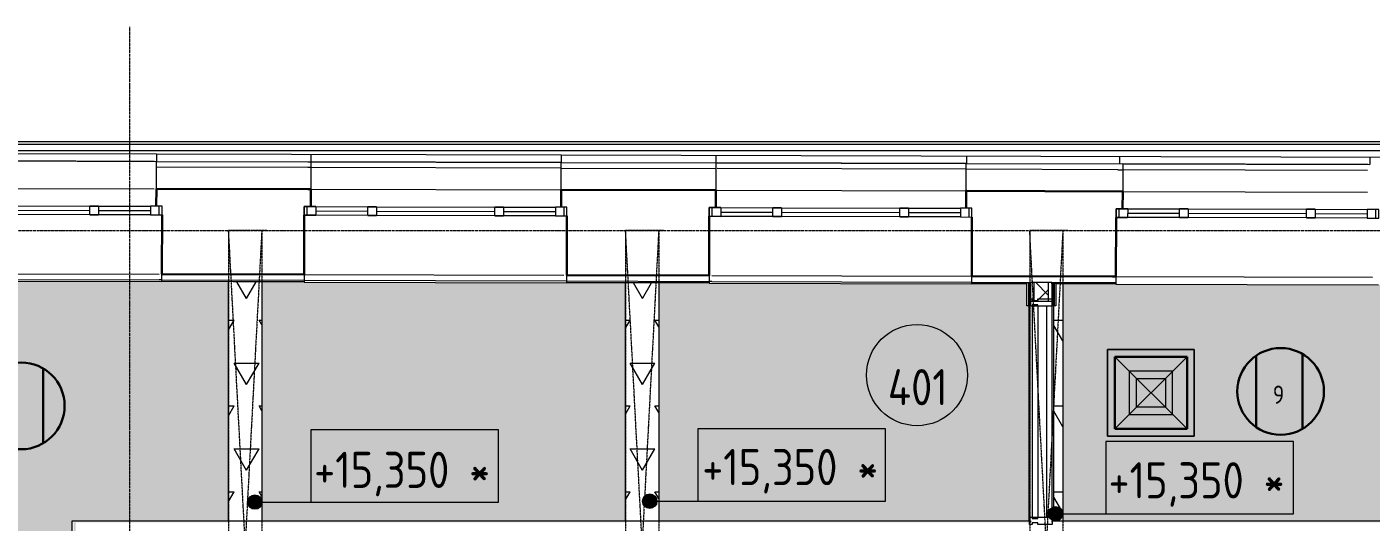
# Model space of a CAD drawing. Header units: millimetres. Extents: x -10051 to 73829, y -4843 to 44223.
# Drawn here: x 17337 to 26650, y 10927 to 14353 of the extents above; entities that cross this region are included whole.
import ezdxf

# ---------------------------------------------------------------- set-up
doc = ezdxf.new("R2010")
doc.units = ezdxf.units.MM
doc.linetypes.add('ADSK_Линия сетки', pattern=[25, 20, -2.5, 0, -2.5])
doc.linetypes.add('ADSK_Штрихпунктирная 2 точки_ш15 п1_5 п1_5 п1_5', pattern=[19.5, 15, -1.5, 0, -1.5, 0, -1.5])
for name, color, linetype, lineweight in [('_ Окна', 7, 'Continuous', 9), ('Аннотация', 7, 'Continuous', 20), ('Витраж', 7, 'Continuous', 9), ('Марки помещений', 7, 'Continuous', 20), ('Окна', 7, 'Continuous', 9), ('Оси', 7, 'Continuous', 9), ('Отметки', 7, 'Continuous', 9), ('Панели витража', 7, 'Continuous', 9), ('Потолки', 7, 'Continuous', 9), ('Потолки штриховка', 7, 'Continuous', 9), ('Стены внутренние', 7, 'Continuous', 18), ('Стены наружные', 7, 'Continuous', 18), ('Стены несущие', 7, 'Continuous', 30), ('Стены отделка', 7, 'Continuous', 30), ('Стены штриховка', 7, 'Continuous', 9), ('Узлы', 7, 'Continuous', 18)]:
    doc.layers.add(name, color=color, linetype=linetype, lineweight=lineweight)
doc.layers.add('Линии', color=7, linetype='Continuous', lineweight=9, true_color=0x00a600)
doc.styles.add('GOST Common_1', font='GOST_Common.ttf', dxfattribs={"width": 0.9, "height": 250})
doc.styles.add('GOST Common_2', font='GOST_Common.ttf', dxfattribs={"width": 0.9, "height": 250})
doc.styles.add('GOST Common_4', font='GOST_Common.ttf', dxfattribs={"width": 0.9, "height": 200})
pattern_1 = [(0, (0, 762), (762, 76.2), [7.62, -373.38, 7.62, -373.38]), (0, (76.2, 91.44), (762, 76.2), [7.62, -220.98, 7.62, -525.78]), (0, (152.4, 106.68), (762, 76.2), [7.62, -68.58, 7.62, -678.18]), (0, (457.2, 60.96), (762, 76.2), [7.62, -220.98, 7.62, -525.78]), (0, (533.4, 45.72), (762, 76.2), [7.62, -68.58, 7.62, -678.18])]
pattern_2 = [(60, (0, 0), (-171.45, 296.96), [171.45, -171.45]), (120, (0, 0), (-342.9, 6e-05), [171.45, -171.45]), (0, (-85.72, 148.48), (171.45, 296.96), [171.45, -171.45])]

# ---------------------------------------------------------------- blocks, each defined once
blk = doc.blocks.new('Прямоугольный импост - Импост структурный с накладкой - 160мм-6453924-План потолков 4-го этажа')
at = {"layer": 'Витраж', "lineweight": 18}
for p, q in [((25, 17), (-25, 17)), ((-25, 17), (-25, 0)), ((-25, 0), (-15, 0)), ((-15, 0), (-15, -40)), ((15, 0), (25, 0)), ((15, -40), (15, 0)), ((25, 0), (25, 17)), ((-15, -40), (-25, -40)), ((-25, -40), (-25, -140)), ((25, -40), (15, -40)), ((25, -140), (25, -40)), ((-25, -140), (25, -140))]:
    blk.add_line(p, q, dxfattribs=at)
blk = doc.blocks.new('окно трехпол с фрамугой - 1800 и 1820х2300_h___нов_ ок15-V11-План потолков 4-го этажа')
at = {"layer": '_ Окна', "lineweight": 18}
for p, q in [((-910, 115), (-910, 175)), ((-910, 175), (-830, 175)), ((-830, 115), (-910, 115)), ((-830, 175), (-830, 115)), ((-470, 115), (-470, 175)), ((-470, 175), (-410, 175)), ((-410, 115), (-470, 115)), ((-410, 175), (-410, 115)), ((410, 115), (410, 175)), ((410, 175), (470, 175)), ((470, 115), (410, 115)), ((470, 175), (470, 115)), ((830, 175), (830, 115)), ((910, 175), (830, 175)), ((830, 115), (910, 115)), ((910, 115), (910, 175))]:
    blk.add_line(p, q, dxfattribs=at)
at = {"layer": '_ Окна'}
for p, q in [((-890, 115), (-890, 175)), ((-830, 145), (-470, 145)), ((-410, 145), (410, 145)), ((470, 145), (830, 145)), ((890, 115), (890, 175))]:
    blk.add_line(p, q, dxfattribs=at)
at = {"layer": 'Окна'}
for p, q in [((-910, 175), (-910, 115)), ((-830, 175), (-910, 175)), ((-910, 115), (-830, 115)), ((-830, 175), (-470, 175)), ((-470, 115), (-830, 115)), ((-410, 175), (-470, 175)), ((-470, 115), (-410, 115)), ((-410, 175), (410, 175)), ((410, 115), (-410, 115)), ((470, 175), (410, 175)), ((410, 115), (470, 115)), ((470, 175), (830, 175)), ((830, 115), (470, 115)), ((910, 175), (830, 175)), ((830, 115), (910, 115)), ((910, 115), (910, 175))]:
    blk.add_line(p, q, dxfattribs=at)
blk = doc.blocks.new('окно трехпол с фрамугой - 1800 и 1820х2300_h___нов_ ок15-V12-План потолков 4-го этажа')
at = {"layer": '_ Окна', "lineweight": 18}
for p, q in [((-910, 115), (-910, 175)), ((-910, 175), (-830, 175)), ((-830, 115), (-910, 115)), ((-830, 175), (-830, 115)), ((-470, 115), (-470, 175)), ((-470, 175), (-410, 175)), ((-410, 115), (-470, 115)), ((-410, 175), (-410, 115)), ((410, 115), (410, 175)), ((410, 175), (470, 175)), ((470, 115), (410, 115)), ((470, 175), (470, 115)), ((830, 175), (830, 115)), ((910, 175), (830, 175)), ((830, 115), (910, 115)), ((910, 115), (910, 175))]:
    blk.add_line(p, q, dxfattribs=at)
at = {"layer": '_ Окна'}
for p, q in [((-890, 115), (-890, 175)), ((-830, 145), (-470, 145)), ((-410, 145), (410, 145)), ((470, 145), (830, 145)), ((890, 115), (890, 175))]:
    blk.add_line(p, q, dxfattribs=at)
at = {"layer": 'Окна'}
for p, q in [((-910, 175), (-910, 115)), ((-830, 175), (-910, 175)), ((-910, 115), (-830, 115)), ((-830, 175), (-470, 175)), ((-470, 115), (-830, 115)), ((-410, 175), (-470, 175)), ((-470, 115), (-410, 115)), ((-410, 175), (410, 175)), ((410, 115), (-410, 115)), ((470, 175), (410, 175)), ((410, 115), (470, 115)), ((470, 175), (830, 175)), ((830, 115), (470, 115)), ((910, 175), (830, 175)), ((830, 115), (910, 115)), ((910, 115), (910, 175))]:
    blk.add_line(p, q, dxfattribs=at)
blk = doc.blocks.new('окно трехпол с фрамугой - 1800 и 1820х2300_h___нов_ ок15-V13-План потолков 4-го этажа')
at = {"layer": '_ Окна', "lineweight": 18}
for p, q in [((-910, 115), (-910, 175)), ((-910, 175), (-830, 175)), ((-830, 115), (-910, 115)), ((-830, 175), (-830, 115)), ((-470, 115), (-470, 175)), ((-470, 175), (-410, 175)), ((-410, 115), (-470, 115)), ((-410, 175), (-410, 115)), ((410, 115), (410, 175)), ((410, 175), (470, 175)), ((470, 115), (410, 115)), ((470, 175), (470, 115)), ((830, 175), (830, 115)), ((910, 175), (830, 175)), ((830, 115), (910, 115)), ((910, 115), (910, 175))]:
    blk.add_line(p, q, dxfattribs=at)
at = {"layer": '_ Окна'}
for p, q in [((-890, 115), (-890, 175)), ((-830, 145), (-470, 145)), ((-410, 145), (410, 145)), ((470, 145), (830, 145)), ((890, 115), (890, 175))]:
    blk.add_line(p, q, dxfattribs=at)
at = {"layer": 'Окна'}
for p, q in [((-910, 175), (-910, 115)), ((-830, 175), (-910, 175)), ((-910, 115), (-830, 115)), ((-830, 175), (-470, 175)), ((-470, 115), (-830, 115)), ((-410, 175), (-470, 175)), ((-470, 115), (-410, 115)), ((-410, 175), (410, 175)), ((410, 115), (-410, 115)), ((470, 175), (410, 175)), ((410, 115), (470, 115)), ((470, 175), (830, 175)), ((830, 115), (470, 115)), ((910, 175), (830, 175)), ((830, 115), (910, 115)), ((910, 115), (910, 175))]:
    blk.add_line(p, q, dxfattribs=at)
blk = doc.blocks.new('окно трехпол с фрамугой - 1800 и 1820х2300_h___нов_ ок15-V14-План потолков 4-го этажа')
at = {"layer": '_ Окна', "lineweight": 18}
for p, q in [((-910, 115), (-910, 175)), ((-910, 175), (-830, 175)), ((-830, 115), (-910, 115)), ((-830, 175), (-830, 115)), ((-470, 115), (-470, 175)), ((-470, 175), (-410, 175)), ((-410, 115), (-470, 115)), ((-410, 175), (-410, 115)), ((410, 115), (410, 175)), ((410, 175), (470, 175)), ((470, 115), (410, 115)), ((470, 175), (470, 115)), ((830, 175), (830, 115)), ((910, 175), (830, 175)), ((830, 115), (910, 115)), ((910, 115), (910, 175))]:
    blk.add_line(p, q, dxfattribs=at)
at = {"layer": '_ Окна'}
for p, q in [((-890, 115), (-890, 175)), ((-830, 145), (-470, 145)), ((-410, 145), (410, 145)), ((470, 145), (830, 145)), ((890, 115), (890, 175))]:
    blk.add_line(p, q, dxfattribs=at)
at = {"layer": 'Окна'}
for p, q in [((-910, 175), (-910, 115)), ((-830, 175), (-910, 175)), ((-910, 115), (-830, 115)), ((-830, 175), (-470, 175)), ((-470, 115), (-830, 115)), ((-410, 175), (-470, 175)), ((-470, 115), (-410, 115)), ((-410, 175), (410, 175)), ((410, 115), (-410, 115)), ((470, 175), (410, 175)), ((410, 115), (470, 115)), ((470, 175), (830, 175)), ((830, 115), (470, 115)), ((910, 175), (830, 175)), ((830, 115), (910, 115)), ((910, 115), (910, 175))]:
    blk.add_line(p, q, dxfattribs=at)
blk = doc.blocks.new('Системная панель - Стекло - 40мм-6453930-План потолков 4-го этажа')
at = {"layer": 'Панели витража'}
h = blk.add_hatch(dxfattribs=at)
h.set_pattern_fill('FP_45', color=256, style=0, pattern_type=2)
h.set_pattern_definition([(326.31, (11068.45, -23767.48), (1778.001, -888.9982), [320.533, -2884.8]), (326.31, (11121.8, -23749.7), (1778.001, -888.9982), [192.32, -3013.015]), (326.31, (11121.8, -23856.38), (1778.001, -888.9982), [192.32, -3013.015])])
h.paths.add_polyline_path([(740, 0), (740, 40), (730, 40), (730, 0)])
h.paths.add_polyline_path([(-730, 40), (-740, 40), (-740, 0), (-730, 0), (-730, 5.8)])
blk = doc.blocks.new('Прямоугольный импост - Импост структурный с накладкой - 100мм-6094291-План потолков 4-го этажа')
at = {"layer": 'Витраж'}
for p, q in [((24283.9, 12420.7), (24283.9, 10960.7)), ((24340.9, 12420.7), (24300.9, 12420.7)), ((24300.9, 12420.7), (24300.9, 10960.7)), ((24340.9, 12420.7), (24340.9, 10960.7)), ((24400.9, 12420.7), (24400.9, 10960.7)), ((24300.9, 10960.7), (24340.9, 10960.7))]:
    blk.add_line(p, q, dxfattribs=at)
blk = doc.blocks.new('Прямоугольный импост - Импост структурный с накладкой - 160мм-V19-План потолков 4-го этажа')
at = {"layer": 'Витраж', "lineweight": 18}
for p, q in [((25, 17), (-25, 17)), ((-25, 17), (-25, 0)), ((-25, 0), (-15, 0)), ((-15, 0), (-15, -40)), ((15, 0), (25, 0)), ((15, -40), (15, 0)), ((25, 0), (25, 17)), ((-15, -40), (-25, -40)), ((-25, -40), (-25, -140)), ((25, -40), (15, -40)), ((25, -140), (25, -40)), ((-25, -140), (25, -140))]:
    blk.add_line(p, q, dxfattribs=at)
blk = doc.blocks.new('Высотные отметки - Рамка-12095-План потолков 4-го этажа')
at = {"layer": 'Аннотация'}
for p, q in [((-6.5, 0), (-6.5, 5)), ((-6.5, 5), (6.5, 5)), ((6.5, 5), (6.5, 0)), ((6.5, 0), (-6.5, 0))]:
    blk.add_line(p, q, dxfattribs=at)
blk = doc.blocks.new('ADSK_Марка_Помещение_ОдноЗначение - Номер-159740-План потолков 4-го этажа')
at = {"layer": 'Марки помещений'}
blk.add_circle((0, 0), 3.5, dxfattribs=at)

msp = doc.modelspace()

# ---------------------------------------------------------------- hatches: boundary and pattern name
at = {"layer": 'Отметки'}
h = msp.add_hatch(color=256, dxfattribs=at)
edge = h.paths.add_edge_path()
edge.add_arc((18916.848, 11065.117), 50, 0, 360)
h = msp.add_hatch(color=256, dxfattribs=at)
edge = h.paths.add_edge_path()
edge.add_arc((21652.247, 11071.219), 50, 0, 360)
h = msp.add_hatch(color=256, dxfattribs=at)
edge = h.paths.add_edge_path()
edge.add_arc((24464.121, 10984.102), 50, 0, 360)
at = {"layer": 'Потолки штриховка', "lineweight": 18, "true_color": 0x787878}
h = msp.add_hatch(dxfattribs=at)
h.set_pattern_fill('FP_50', color=8, style=0, pattern_type=2)
h.set_pattern_definition(pattern_2)
h.paths.add_polyline_path([(16014.835, 8790.238), (16014.835, 8808.238), (15784.835, 8808.238), (15785.555, 8790.238)])
h.paths.add_polyline_path([(13119.116, 8790.238), (13214.835, 8790.238), (13214.835, 8808.238), (12984.835, 8808.238), (12985.553, 8790.238)])
h.paths.add_polyline_path([(10232.485, 8790.238), (10414.835, 8790.238), (10414.835, 8808.238), (10184.835, 8808.238), (10185.635, 8790.238)])
h.paths.add_polyline_path([(10414.835, 8818.238), (10414.835, 12203.264), (10184.835, 12203.264), (10184.835, 8818.238), (10232.485, 8818.238)])
h.paths.add_polyline_path([(15784.835, 8818.238), (16014.835, 8818.238), (16013.911, 12596.185), (15784.835, 12596.788), (15784.835, 8995.435)])
h.paths.add_polyline_path([(13214.835, 8818.238), (13214.835, 12590.554), (12984.835, 12591.159), (12984.835, 8818.238), (13146.378, 8818.238)])
h.paths.add_polyline_path([(7434.835, 8937), (7434.071, 8940), (7204.835, 8940), (7205.738, 8937), (7431.186, 8937)])
h.paths.add_polyline_path([(7225.892, 8950), (7434.835, 8950), (7434.835, 11958.783), (7204.835, 11958.783), (7204.835, 8950), (7206.715, 8950)])
h.paths.add_polyline_path([(21714.835, 10922.75), (21714.835, 10925.75), (21484.835, 10925.75), (21484.835, 10922.75), (21490.433, 10922.75)])
h.paths.add_polyline_path([(18734.835, 10922.75), (18964.835, 10922.75), (18964.835, 10925.75), (18734.835, 10925.75)])
h.paths.add_polyline_path([(18742.165, 10935.75), (18964.835, 10935.75), (18964.835, 12588.416), (18734.835, 12589.022), (18734.835, 10935.75)])
h.paths.add_polyline_path([(21484.835, 10935.75), (21714.835, 10935.75), (21714.835, 12581.176), (21484.835, 12581.782), (21484.835, 11788.8)])
h.paths.add_polyline_path([(7278.494, 11968.783), (7434.835, 11968.783), (7433.933, 11971.783), (7204.835, 11971.783), (7204.835, 11968.783)])
h.paths.add_polyline_path([(10414.835, 12213.264), (10414.035, 12216.264), (10184.835, 12216.264), (10184.835, 12213.264), (10413.835, 12213.264)])
h.paths.add_polyline_path([(13214.835, 12600.554), (13213.716, 12603.557), (12984.835, 12604.159), (12984.835, 12601.159), (13213.536, 12600.557)])
at = {"layer": 'Потолки штриховка', "lineweight": 18}
h = msp.add_hatch(dxfattribs=at)
h.set_pattern_fill('FP_32', color=256, style=0, pattern_type=2)
h.set_pattern_definition(pattern_1)
h.paths.add_polyline_path([(7565, 8778.238), (8340, 8778.238), (8340, 8790.238), (10184.835, 8790.238), (10184.835, 8808.238), (8340, 8808.238), (8340, 8818.238), (10184.835, 8818.238), (10184.835, 12203.264), (7513.494, 12203.264), (7513.494, 11958.783), (7444.835, 11958.783), (7445.192, 8950), (7565, 8950), (7565, 8784.238), (7555, 8784.238), (7555, 8940), (7444.835, 8940), (7445.007, 8937), (7550, 8937), (7550, 8935), (7552, 8935), (7552, 8806.238), (7540, 8806.238), (7540, 8778.238), (7555, 8778.238)])
h.paths.add_polyline_path([(17675.565, 8790.238), (17675.565, 10920.75), (17677.565, 10920.934), (17677.565, 10922.75), (18734.835, 10922.75), (18734.835, 10925.75), (17660.565, 10925.75), (17660.565, 8808.238), (16014.835, 8808.238), (16014.835, 8790.238), (17660.565, 8790.238)])
h.paths.add_polyline_path([(17677.565, 8788.238), (17677.565, 8790.238), (17675.565, 8790.238), (17677.484, 8788.32)])
h.paths.add_polyline_path([(15262.878, 8790.238), (15784.835, 8790.238), (15784.835, 8808.238), (13214.835, 8808.238), (13214.835, 8790.238), (14894.714, 8790.238)])
h.paths.add_polyline_path([(10575.439, 8790.238), (12984.835, 8790.238), (12984.835, 8808.238), (10414.835, 8808.238), (10415.537, 8790.238)])
h.paths.add_polyline_path([(17650.565, 8818.238), (17650.565, 10935.75), (18734.835, 10935.75), (18734.835, 12589.022), (16014.835, 12595.03), (16014.835, 8818.238), (17647.565, 8818.238)])
h.paths.add_polyline_path([(14311.936, 8818.238), (15784.835, 8818.238), (15784.835, 12596.788), (13214.835, 12602.489), (13214.835, 12600.554), (13619.305, 12599.489), (13619.278, 12589.489), (13214.835, 12589.489), (13214.835, 8818.238), (13241.628, 8818.238)])
h.paths.add_polyline_path([(10417.175, 8818.238), (12984.835, 8818.238), (12984.835, 12591.159), (10641.616, 12597.328), (10641.616, 12203.264), (10414.835, 12203.264), (10414.835, 8818.238)])
h.paths.add_polyline_path([(21714.835, 10922.75), (24278.876, 10922.75), (24278.876, 10925.75), (21714.835, 10925.75)])
h.paths.add_polyline_path([(18982.807, 10922.75), (21484.835, 10922.75), (21484.835, 10925.75), (18964.835, 10925.75), (18964.835, 10922.75), (18974.165, 10922.75)])
h.paths.add_polyline_path([(18964.835, 10935.75), (21484.835, 10935.75), (21484.835, 12581.782), (18964.835, 12587.646), (18964.835, 11788.8)])
h.paths.add_polyline_path([(24278.876, 12574.426), (24278.876, 12575.226), (24278.865, 12574.434)])
h.paths.add_polyline_path([(21714.835, 10935.75), (24278.876, 10935.75), (24278.876, 12574.426), (24275.876, 12574.421), (24275.876, 12423.559), (24265.876, 12423.559), (24265.876, 12574.461), (21714.835, 12580.259), (21714.835, 11788.8)])
h.paths.add_polyline_path([(7498.494, 11968.783), (7503.494, 11968.783), (7503.494, 12203.264), (7500.494, 12203.264), (7500.494, 11973.783), (7498.494, 11973.783), (7498.494, 11971.783), (7444.835, 11971.783), (7444.835, 11968.783), (7488.746, 11968.783)])
h.paths.add_polyline_path([(10029.565, 12213.264), (10184.835, 12213.264), (10184.835, 12216.264), (7500.494, 12216.264), (7500.494, 12213.264), (10019.403, 12213.264)])
h.paths.add_polyline_path([(10626.616, 12213.264), (10631.616, 12213.264), (10631.616, 12597.354), (10628.616, 12597.328), (10628.616, 12218.264), (10626.616, 12218.264), (10626.616, 12216.264), (10414.835, 12216.264), (10414.835, 12213.264), (10621.24, 12213.264)])
h.paths.add_polyline_path([(7500.494, 12216.264), (7498.494, 12218.264), (7498.494, 12216.264)])
h.paths.add_polyline_path([(12984.835, 12601.159), (12984.835, 12604.159), (10628.616, 12610.362), (10628.616, 12607.362), (12854.989, 12601.501)])
h.paths.add_polyline_path([(10628.616, 12610.362), (10626.616, 12612.367), (10626.616, 12610.367)])
at = {"layer": 'Потолки штриховка', "lineweight": 18, "true_color": 0x787878}
h = msp.add_hatch(dxfattribs=at)
h.set_pattern_fill('FP_50', color=8, style=0, pattern_type=2)
h.set_pattern_definition(pattern_2)
h.paths.add_polyline_path([(35783.748, 8790.238), (35864.835, 8790.238), (35863.919, 8793.238), (35633.876, 8793.238), (35634.835, 8790.238)])
h.paths.add_polyline_path([(32960.854, 8790.238), (32964.835, 8790.238), (32963.924, 8793.238), (32734.835, 8793.238), (32734.835, 8790.238)])
h.paths.add_polyline_path([(35863.308, 8803.238), (35864.835, 8803.238), (35864.835, 12530.925), (35633.876, 12531.533), (35634.835, 8803.238), (35785.936, 8803.238)])
h.paths.add_polyline_path([(32734.835, 8803.238), (32964.835, 8803.238), (32964.835, 12551.56), (32734.835, 12552.165), (32734.835, 8852.314)])
h.paths.add_polyline_path([(29884.835, 10922.75), (30114.835, 10922.75), (30114.835, 10925.75), (29884.835, 10925.75)])
h.paths.add_polyline_path([(24452.876, 10922.75), (24514.835, 10922.75), (24514.835, 10925.75), (24452.876, 10925.75)])
h.paths.add_polyline_path([(24452.876, 10935.75), (24514.835, 10935.75), (24514.835, 12573.805), (24465.876, 12572.837), (24465.876, 12423.559), (24455.876, 12423.559), (24455.876, 12573.96), (24452.876, 12573.648), (24452.876, 11323.239)])
h.paths.add_polyline_path([(30114.835, 10935.75), (30114.835, 12559.062), (29884.835, 12559.668), (29884.835, 10935.75), (29888.29, 10935.75)])
h.paths.add_polyline_path([(35864.835, 12540.925), (35863.754, 12543.928), (35633.876, 12544.533), (35634.992, 12541.53), (35863.691, 12540.928)])
at = {"layer": 'Потолки штриховка', "lineweight": 18}
h = msp.add_hatch(dxfattribs=at)
h.set_pattern_fill('FP_24', color=256, style=0, pattern_type=2)
h.set_pattern_definition(pattern_1)
h.paths.add_polyline_path([(40054.13, 8790.238), (40054.13, 8793.238), (40051.13, 8793.238), (40051.13, 8790.238), (40053.53, 8790.238)])
h.paths.add_polyline_path([(40056.13, 8788.238), (40054.13, 8790.238), (40054.13, 8788.238)])
h.paths.add_polyline_path([(31985.904, 8788.238), (31985.443, 8789.777), (31983.904, 8788.238)])
h.paths.add_polyline_path([(39632.111, 8790.238), (40041.13, 8790.238), (40041.13, 8793.238), (38414.835, 8793.238), (38414.835, 8790.238), (38788.642, 8790.238)])
h.paths.add_polyline_path([(33543.633, 8790.238), (35633.876, 8790.238), (35633.876, 8793.238), (32964.835, 8793.238), (32964.835, 8790.238), (33290.97, 8790.238)])
h.paths.add_polyline_path([(37623.084, 8790.238), (38184.835, 8790.238), (38184.835, 8793.238), (35864.835, 8793.238), (35864.835, 8790.238), (37040.305, 8790.238)])
h.paths.add_polyline_path([(32734.093, 8790.238), (32734.835, 8790.238), (32733.907, 8793.238), (31998.904, 8793.238), (31999.476, 8790.238), (32733.328, 8790.238)])
h.paths.add_polyline_path([(31988.904, 8790.238), (31988.904, 9263.238), (31985.904, 9263.238), (31985.904, 8790.238)])
h.paths.add_polyline_path([(38788.642, 8803.238), (40041.13, 8803.238), (40041.13, 9100.345), (41084.835, 9100.345), (41084.835, 12081.937), (38414.835, 12081.937), (38414.835, 8803.238), (38699.5, 8803.238)])
h.paths.add_polyline_path([(40051.13, 8803.238), (40054.13, 8803.238), (40054.13, 9085.345), (40056.13, 9085.345), (40056.13, 9087.345), (41084.835, 9087.345), (41084.835, 9090.345), (40051.13, 9090.345), (40051.13, 8995.435)])
h.paths.add_polyline_path([(36457.527, 8803.238), (38184.835, 8803.238), (38184.835, 12081.937), (37867.177, 12081.937), (37861.796, 12525.668), (35864.835, 12530.925), (35864.835, 8803.238), (35880.1, 8803.238)])
h.paths.add_polyline_path([(32669.465, 8803.238), (32734.835, 8803.238), (32734.751, 12552.165), (30114.835, 12557.936), (30114.835, 10935.75), (31998.904, 10935.75), (31998.904, 9763.238), (32673.904, 9763.238), (32673.904, 9263.238), (31998.904, 9263.238), (31998.904, 8803.238), (32656.607, 8803.238)])
h.paths.add_polyline_path([(32964.835, 8803.238), (35633.876, 8803.238), (35633.876, 12531.533), (35142.497, 12532.827), (35142.563, 12542.826), (35633.876, 12541.533), (35633.876, 12544.533), (32964.835, 12550.618), (32964.835, 8995.435)])
h.paths.add_polyline_path([(41314.835, 9087.345), (41849.565, 9087.345), (41849.565, 9090.345), (41314.835, 9090.345)])
h.paths.add_polyline_path([(41849.565, 9100.345), (41849.565, 12081.937), (41314.835, 12081.937), (41314.835, 9100.345), (41577.392, 9100.345)])
h.paths.add_polyline_path([(31988.904, 10920.75), (31988.904, 10925.75), (30114.835, 10925.75), (30114.835, 10922.75), (31983.904, 10922.75), (31983.904, 10920.75), (31985.904, 10920.75)])
h.paths.add_polyline_path([(31988.904, 9763.238), (31988.904, 10920.75), (31985.904, 10920.75), (31985.904, 9763.238)])
h.paths.add_polyline_path([(27364.835, 10922.75), (29884.835, 10922.75), (29884.835, 10925.75), (27364.835, 10925.75)])
h.paths.add_polyline_path([(25967.51, 10922.75), (27134.835, 10922.75), (27134.835, 10925.75), (24514.835, 10925.75), (24514.835, 10922.75), (24801.952, 10922.75)])
h.paths.add_polyline_path([(24554.303, 10935.75), (27134.835, 10935.75), (27134.835, 12566.908), (24514.835, 12572.837), (24514.835, 10935.75)])
h.paths.add_polyline_path([(29464.182, 10935.75), (29884.835, 10935.75), (29884.835, 12559.668), (27364.835, 12565.457), (27364.835, 10935.75), (28689.098, 10935.75)])
h.paths.add_polyline_path([(41849.565, 12091.937), (41849.565, 12109.937), (41314.835, 12109.937), (41314.835, 12091.937), (41844.3, 12091.937)])
h.paths.add_polyline_path([(39954.199, 12091.937), (41084.835, 12091.937), (41084.835, 12109.937), (38414.835, 12109.937), (38414.835, 12091.937), (39894.565, 12091.937)])
h.paths.add_polyline_path([(37908.97, 12091.937), (38184.835, 12091.937), (38184.835, 12109.937), (37896.849, 12109.937), (37896.826, 12111.937), (37894.826, 12111.937), (37889.835, 12525.594), (37871.951, 12525.594), (37877.06, 12091.937), (37898.89, 12091.937)])
h.paths.add_polyline_path([(37889.799, 12538.594), (37891.799, 12538.594), (37891.75, 12540.562), (37889.835, 12538.63)])
h.paths.add_polyline_path([(37889.835, 12535.594), (37889.799, 12538.594), (37871.798, 12538.594), (37871.833, 12535.641), (37889.799, 12535.594)])
h.paths.add_polyline_path([(37861.832, 12535.668), (37861.773, 12538.668), (35864.835, 12542.826), (35864.835, 12540.925), (37861.796, 12535.668)])
h.paths.add_polyline_path([(37901.784, 12539.991), (37906.473, 12540.589), (37906.473, 12542.84), (37901.75, 12542.853), (37901.777, 12540.562)])
at = {"layer": 'Стены внутренние', "lineweight": 9}
h = msp.add_hatch(dxfattribs=at)
h.set_pattern_fill('FP_3', color=256, style=0, pattern_type=2)
h.set_pattern_definition([(45, (0, 0), (-106.066, 106.066), []), (135, (0, 0), (-106.066, -106.066), [])])
h.paths.add_polyline_path([(24340.876, 12453.559), (24413.376, 12453.559), (24413.376, 12586.072), (24313.376, 12585.805), (24313.376, 12453.559)])
at = {"layer": 'Узлы', "true_color": 0x939393}
h = msp.add_hatch(color=252, dxfattribs=at)
h.paths.add_polyline_path([(25374.882, 11521.019), (25424.882, 11521.019), (25424.882, 12121.019), (24824.882, 12121.019), (24824.882, 11521.019), (24874.882, 11521.019)])
h.paths.add_polyline_path([(24874.882, 11571.019), (24874.882, 12071.019), (25374.882, 12071.019), (25374.882, 11571.019)])
h.paths.add_polyline_path([(25274.882, 11671.019), (25274.882, 11971.019), (24974.882, 11971.019), (24974.882, 11671.019), (25224.882, 11671.019)])
h.paths.add_polyline_path([(25024.882, 11721.019), (25024.882, 11921.019), (25224.882, 11921.019), (25224.882, 11721.019)])

# ---------------------------------------------------------------- linework, layer by layer
at = {"layer": 'Линии', "color": 7, "linetype": 'ADSK_Штрихпунктирная 2 точки_ш15 п1_5 п1_5 п1_5'}
for p, q in [((18998.944, 12945), (18734.835, 12945)), ((18734.835, 12945), (18734.835, 8615.209)), ((18964.835, 8615.209), (18734.835, 12945)), ((18964.835, 12945), (18734.835, 8615.209)), ((18964.835, 12945), (18964.835, 8615.209)), ((21748.944, 12945), (21484.835, 12945)), ((21484.835, 12945), (21484.835, 8615.209)), ((21714.835, 8615.209), (21484.835, 12945)), ((21714.835, 12945), (21484.835, 8615.209)), ((21714.835, 12945), (21714.835, 8615.209)), ((24548.944, 12945), (24284.835, 12945)), ((24284.835, 12945), (24284.835, 8615.209)), ((24514.835, 8615.209), (24284.835, 12945)), ((24514.835, 12945), (24284.835, 8615.209)), ((24514.835, 12945), (24514.835, 8615.209))]:
    msp.add_line(p, q, dxfattribs=at)
at = {"layer": 'Линии', "color": 7, "lineweight": 18}
for p, q in [((24824.882, 12121.019), (25424.882, 12121.019)), ((24824.882, 11521.019), (24824.882, 12121.019)), ((25424.882, 12121.019), (25424.882, 11521.019)), ((24874.882, 12071.019), (25374.882, 11571.019)), ((25374.882, 12071.019), (24874.882, 11571.019)), ((25424.882, 11521.019), (24824.882, 11521.019))]:
    msp.add_line(p, q, dxfattribs=at)
at = {"layer": 'Линии', "color": 7}
for p, q in [((25424.882, 12121.019), (24824.882, 12121.019)), ((24824.882, 12121.019), (24824.882, 11521.019)), ((25424.882, 11521.019), (25424.882, 12121.019)), ((24874.882, 11571.019), (24874.882, 12071.019)), ((24874.882, 12071.019), (25374.882, 12071.019)), ((25374.882, 12071.019), (25374.882, 11571.019)), ((24974.882, 11971.019), (24974.882, 11671.019)), ((25274.882, 11971.019), (24974.882, 11971.019)), ((25024.882, 11921.019), (25224.882, 11921.019)), ((25024.882, 11721.019), (25024.882, 11921.019)), ((25224.882, 11921.019), (25224.882, 11721.019)), ((25274.882, 11671.019), (25274.882, 11971.019)), ((24974.882, 11671.019), (25274.882, 11671.019)), ((25224.882, 11721.019), (25024.882, 11721.019)), ((25374.882, 11571.019), (24874.882, 11571.019)), ((24824.882, 11521.019), (25424.882, 11521.019))]:
    msp.add_line(p, q, dxfattribs=at)
at = {"layer": 'Линии', "color": 5, "lineweight": 30, "true_color": 0x0000ff}
for p, q in [((25374.882, 12071.019), (24874.882, 12071.019)), ((24874.882, 12071.019), (24874.882, 11571.019)), ((25374.882, 11571.019), (25374.882, 12071.019)), ((17450.003, 11471.802), (17450.003, 11989.706)), ((24874.882, 11571.019), (25374.882, 11571.019))]:
    msp.add_line(p, q, dxfattribs=at)
at = {"layer": 'Линии', "color": 1, "lineweight": 30, "true_color": 0xff0000}
for p, q in [((25854.882, 12078.945), (25854.882, 11582.564)), ((26174.882, 11571.802), (26174.882, 12089.706))]:
    msp.add_line(p, q, dxfattribs=at)
msp.add_circle((26023.409, 11830.754), 300, dxfattribs=at)
at = {"layer": 'Линии', "color": 5, "lineweight": 30, "true_color": 0x0000ff}
msp.add_circle((17298.531, 11730.754), 300, dxfattribs=at)
at = {"layer": 'Оси', "linetype": 'ADSK_Линия сетки'}
for p, q in [((18049.565, -3698.875), (18049.565, 14352.581)), ((-9251.096, 12945), (56004.853, 12945))]:
    msp.add_line(p, q, dxfattribs=at)
at = {"layer": 'Отметки', "lineweight": 20}
for p, q in [((18916.848, 11065.117), (19270.972, 11065.117)), ((19270.972, 11065.117), (19954.964, 11065.117)), ((21652.247, 11071.219), (22404.199, 11071.219)), ((22404.199, 11071.219), (22635.287, 11071.219)), ((24464.121, 10984.102), (24900.621, 10984.102)), ((24900.621, 10984.102), (25461.834, 10984.102))]:
    msp.add_line(p, q, dxfattribs=at)
at = {"layer": 'Отметки'}
for centre in [(18916.848, 11065.117), (21652.247, 11071.219), (24464.121, 10984.102)]:
    msp.add_circle(centre, 50, dxfattribs=at)
at = {"layer": 'Потолки'}
for p, q in [((18734.835, 10935.75), (18734.835, 12589.022)), ((18964.835, 12588.416), (18964.835, 10935.75)), ((21484.835, 10935.75), (21484.835, 12581.782)), ((21714.835, 12581.176), (21714.835, 10935.75)), ((24514.835, 12573.805), (24514.835, 10935.652))]:
    msp.add_line(p, q, dxfattribs=at)
at = {"layer": 'Стены внутренние'}
for p, q in [((16452.581, 12607.03), (18252.575, 12602.291)), ((16452.687, 12647.03), (18252.68, 12642.291)), ((19257.514, 12599.646), (21077.508, 12594.854)), ((19257.62, 12639.646), (21057.614, 12634.907)), ((22083.5, 12592.206), (23883.494, 12587.467)), ((22083.605, 12632.206), (23883.599, 12627.467)), ((24882.563, 12624.837), (26659.404, 12620.159)), ((24440.876, 10960.75), (24440.876, 12420.75))]:
    msp.add_line(p, q, dxfattribs=at)
at = {"layer": 'Стены наружные'}
for p, q in [((32735.425, 13558.131), (15979.83, 13558.131)), ((32735.357, 13539.01), (15979.83, 13539.01)), ((18234.538, 13472.342), (10925, 13491.585)), ((37870.528, 13495.192), (10945, 13495.192)), ((18219.734, 13422.381), (16499.74, 13426.909)), ((16499.74, 13426.909), (18234.407, 13422.342)), ((18234.538, 13472.342), (18234.407, 13422.342)), ((21039.735, 13464.957), (18234.538, 13472.342)), ((21034.667, 13414.97), (19304.673, 13419.524)), ((19305.41, 13469.523), (19305.279, 13419.523)), ((19305.279, 13419.523), (21039.604, 13414.957)), ((21039.735, 13464.957), (21039.604, 13414.957)), ((29468.901, 13442.766), (21039.735, 13464.957)), ((22110.59, 13462.138), (22110.458, 13412.138)), ((22110.658, 13412.137), (23845.652, 13407.57)), ((23845.652, 13407.57), (22120.658, 13412.111)), ((23846.081, 13457.569), (23845.95, 13407.569)), ((24906.605, 13454.777), (24906.473, 13404.777)), ((26641.329, 13450.21), (26641.197, 13400.21)), ((21034.562, 13374.97), (19304.568, 13379.524)), ((23845.547, 13367.57), (22120.553, 13372.111)), ((26626.353, 13360.249), (24929.511, 13364.716)), ((26626.458, 13400.249), (24929.616, 13404.716)), ((24929.616, 13404.716), (26641.197, 13400.21)), ((16499.24, 13236.909), (18219.234, 13232.381)), ((19304.173, 13229.525), (21034.167, 13224.971)), ((22120.158, 13222.112), (23845.152, 13217.57)), ((24929.116, 13214.717), (26625.958, 13210.25)), ((16452.55, 12595.03), (18272.543, 12590.239)), ((18272.575, 12602.239), (18252.575, 12602.291)), ((19257.483, 12587.646), (21077.477, 12582.854)), ((22063.468, 12580.259), (23883.462, 12575.467)), ((22083.5, 12592.206), (22063.5, 12592.259)), ((24882.426, 12572.837), (26702.42, 12568.046)), ((24278.876, 12423.559), (24278.876, 10935.75)), ((24452.876, 10935.734), (24452.876, 12423.559))]:
    msp.add_line(p, q, dxfattribs=at)
at = {"layer": 'Стены несущие'}
for p, q in [((18233.918, 13112.342), (18234.234, 13232.342)), ((18234.234, 13232.342), (18234.234, 13232.342)), ((19284.173, 13229.578), (18234.234, 13232.342)), ((19284.173, 13229.578), (19304.173, 13229.525)), ((19304.173, 13229.525), (19303.857, 13109.525)), ((21038.851, 13104.958), (21039.167, 13224.957)), ((22110.158, 13222.138), (21039.167, 13224.957)), ((22110.158, 13222.138), (22109.842, 13102.138)), ((23844.836, 13097.571), (23845.152, 13217.57)), ((23845.152, 13217.57), (23850.152, 13217.557)), ((23850.152, 13217.557), (24929.116, 13214.717)), ((24929.116, 13214.717), (24928.8, 13094.717)), ((18272.68, 12642.238), (18273.76, 13052.237)), ((19258.699, 13049.644), (19257.62, 12639.646)), ((21077.613, 12634.854), (21078.693, 13044.853)), ((22064.685, 13042.257), (22063.605, 12632.258)), ((23883.599, 12627.467), (23884.678, 13037.466)), ((24883.642, 13034.836), (24882.563, 12624.837)), ((18272.68, 12642.238), (19257.62, 12639.646)), ((21077.613, 12634.854), (22063.605, 12632.258)), ((23883.599, 12627.467), (23883.599, 12627.467)), ((23883.599, 12627.467), (24859.411, 12624.898)), ((24882.563, 12624.837), (24859.411, 12624.898))]:
    msp.add_line(p, q, dxfattribs=at)
at = {"layer": 'Стены отделка', "lineweight": 9}
for p, q in [((18234.234, 13232.342), (18234.734, 13422.341)), ((18234.734, 13422.341), (19284.673, 13419.577)), ((19284.673, 13419.577), (19304.673, 13419.524)), ((19304.673, 13419.524), (19304.568, 13379.524)), ((21039.562, 13374.957), (21039.667, 13414.957)), ((21039.667, 13414.957), (22110.658, 13412.137)), ((22110.658, 13412.137), (22110.158, 13222.138)), ((19284.568, 13379.577), (19284.568, 13379.577)), ((19304.568, 13379.524), (19304.173, 13229.525)), ((21039.167, 13224.957), (21039.562, 13374.957)), ((23845.152, 13217.57), (23845.547, 13367.57)), ((23845.547, 13367.57), (23845.652, 13407.57)), ((23845.547, 13367.57), (23845.547, 13367.57)), ((23845.652, 13407.57), (23850.652, 13407.557)), ((23850.652, 13407.557), (24929.616, 13404.716)), ((24896.359, 13364.803), (24929.511, 13364.716)), ((24929.511, 13364.716), (24929.116, 13214.717)), ((24929.616, 13404.716), (24929.511, 13364.716)), ((19284.173, 13229.578), (19284.173, 13229.578)), ((24929.116, 13214.717), (24929.116, 13214.717)), ((18272.543, 12590.239), (18272.575, 12602.239)), ((19257.483, 12587.646), (18272.543, 12590.239)), ((18272.575, 12602.239), (18272.68, 12642.238)), ((18272.575, 12602.239), (19257.514, 12599.646)), ((19257.514, 12599.646), (19257.483, 12587.646)), ((19257.62, 12639.646), (19257.514, 12599.646)), ((21077.477, 12582.854), (21077.508, 12594.854)), ((22063.468, 12580.259), (21077.477, 12582.854)), ((21077.508, 12594.854), (21077.613, 12634.854)), ((21077.508, 12594.854), (22063.5, 12592.259)), ((22063.5, 12592.259), (22063.468, 12580.259)), ((22063.605, 12632.258), (22063.5, 12592.259)), ((23883.462, 12575.467), (23883.494, 12587.467)), ((24265.876, 12574.461), (23883.462, 12575.467)), ((23883.494, 12587.467), (23883.599, 12627.467)), ((23883.494, 12587.467), (24882.458, 12584.837)), ((24265.876, 12423.559), (24265.876, 12574.461)), ((24278.876, 12574.426), (24275.876, 12574.434)), ((24275.876, 12574.434), (24275.876, 12423.559)), ((24278.876, 12423.559), (24278.876, 12574.426)), ((24288.376, 12586.401), (24438.376, 12586.401)), ((24288.376, 12574.401), (24290.876, 12574.395)), ((24288.376, 12453.559), (24288.376, 12574.401)), ((24290.876, 12574.395), (24290.876, 12423.559)), ((24438.376, 12586.401), (24438.376, 12586.006)), ((24440.876, 12574), (24438.376, 12574.006)), ((24438.376, 12574.006), (24438.376, 12453.559)), ((24440.876, 12423.559), (24440.876, 12574)), ((24455.876, 12573.96), (24452.876, 12573.968)), ((24452.876, 12573.968), (24452.876, 12423.559)), ((24455.876, 12423.559), (24455.876, 12573.96)), ((24882.426, 12572.837), (24465.876, 12573.934)), ((24465.876, 12573.934), (24465.876, 12423.559)), ((24882.458, 12584.837), (24882.426, 12572.837)), ((24882.563, 12624.837), (24882.458, 12584.837)), ((24275.876, 12423.559), (24265.876, 12423.559)), ((24290.876, 12423.559), (24278.876, 12423.559)), ((24438.376, 12453.559), (24288.376, 12453.559)), ((24452.876, 12423.559), (24440.876, 12423.559)), ((24465.876, 12423.559), (24455.876, 12423.559)), ((17650.565, 10724.75), (17650.565, 10935.75)), ((17650.565, 10935.75), (24290.876, 10935.75)), ((24290.876, 10935.75), (24290.876, 10925.75)), ((24440.876, 10925.75), (24440.876, 10935.75)), ((24440.876, 10935.75), (31998.904, 10935.75))]:
    msp.add_line(p, q, dxfattribs=at)
at = {"layer": 'Стены штриховка'}
for p, q in [((19284.568, 13379.577), (18234.629, 13382.341)), ((19304.568, 13379.524), (19284.568, 13379.577)), ((21039.562, 13374.957), (22110.553, 13372.137)), ((24896.359, 13364.803), (23845.547, 13367.57)), ((19257.488, 12589.646), (18272.549, 12592.239)), ((22063.474, 12582.259), (21077.482, 12584.854)), ((24265.876, 12576.461), (23883.467, 12577.467)), ((24265.876, 12586.461), (24265.876, 12574.461)), ((24275.876, 12586.434), (24275.876, 12574.434)), ((24288.376, 12576.401), (24275.876, 12576.434)), ((24280.876, 12423.559), (24280.876, 12574.421)), ((24280.876, 12574.421), (24288.376, 12574.401)), ((24288.376, 12586.401), (24288.376, 12574.401)), ((24313.376, 12586.401), (24313.376, 12453.559)), ((24413.376, 12586.401), (24413.376, 12453.559)), ((24438.376, 12574.006), (24438.376, 12586.006)), ((24455.876, 12575.96), (24438.376, 12576.006)), ((24440.876, 12574), (24450.876, 12573.973)), ((24450.876, 12423.559), (24450.876, 12573.973)), ((24455.876, 12585.96), (24455.876, 12573.96)), ((24465.876, 12585.934), (24465.876, 12573.934)), ((24882.431, 12574.837), (24465.876, 12575.934))]:
    msp.add_line(p, q, dxfattribs=at)

# ---------------------------------------------------------------- block references
at = {"layer": 'Витраж', "extrusion": (0, 0, -1), "rotation": 270.0000000000001}
for name, p in [('Прямоугольный импост - Импост структурный с накладкой - 160мм-V19-План потолков 4-го этажа', (-24300.876, 12445.75)), ('Прямоугольный импост - Импост структурный с накладкой - 160мм-6453924-План потолков 4-го этажа', (-24300.876, 10935.75))]:
    msp.add_blockref(name, p, dxfattribs=at)
at = {"layer": 'Витраж'}
msp.add_blockref('Прямоугольный импост - Импост структурный с накладкой - 100мм-6094291-План потолков 4-го этажа', (0, 0), dxfattribs=at)
at = {"layer": 'Марки помещений', "xscale": 99.99999999999993, "yscale": 99.99999999999993, "zscale": 99.99999999999993}
msp.add_blockref('ADSK_Марка_Помещение_ОдноЗначение - Номер-159740-План потолков 4-го этажа', (23504.259, 11943.629), dxfattribs=at)
at = {"layer": 'Окна', "rotation": 359.8491625167525}
for name, p in [('окно трехпол с фрамугой - 1800 и 1820х2300_h___нов_ ок15-V11-План потолков 4-го этажа', (17363.46, 12939.633)), ('окно трехпол с фрамугой - 1800 и 1820х2300_h___нов_ ок15-V12-План потолков 4-го этажа', (20168.393, 12932.249)), ('окно трехпол с фрамугой - 1800 и 1820х2300_h___нов_ ок15-V13-План потолков 4-го этажа', (22974.379, 12924.862)), ('окно трехпол с фрамугой - 1800 и 1820х2300_h___нов_ ок15-V14-План потолков 4-го этажа', (25793.337, 12917.441))]:
    msp.add_blockref(name, p, dxfattribs=at)
at = {"layer": 'Отметки', "lineweight": 20, "extrusion": (0, 0, -1), "xscale": 99.99999999999993, "yscale": 99.99999999999993, "zscale": 99.99999999999993}
for p in [(-19954.964, 11065.117), (-22635.287, 11071.219), (-25461.834, 10984.102)]:
    msp.add_blockref('Высотные отметки - Рамка-12095-План потолков 4-го этажа', p, dxfattribs=at)
at = {"layer": 'Панели витража', "rotation": 269.9999999999998}
msp.add_blockref('Системная панель - Стекло - 40мм-6453930-План потолков 4-го этажа', (24300.876, 11690.75), dxfattribs=at)

# ---------------------------------------------------------------- texts
at = {"layer": 'Аннотация', "lineweight": 9, "insert": (26008.693, 11808.128), "char_height": 125, "width": 175.5, "attachment_point": 5, "line_spacing_factor": 1.022766, "style": 'GOST Common_4'}
msp.add_mtext('\\pt180,360,540,720,900,1080,1260,1440,1620,1800,1980,2160,2340,2520,2700,2880,3060,3240,3420,3600,3780,3960,4140,4320,4500,4680,4860,5040,5220,5400,5580,5760;9 ', dxfattribs=at)
at = {"layer": 'Марки помещений', "lineweight": 9, "insert": (23509.651, 11860.047), "char_height": 250, "width": 458.1, "attachment_point": 5, "line_spacing_factor": 1.022766, "style": 'GOST Common_1'}
msp.add_mtext('\\pt450,900,1350,1800,2250,2700,3150,3600,4050,4500,4950,5400,5850,6300,6750,7200,7650,8100,8550,9000,9450,9900,10350,10800,11250,11700,12150,12600,13050,13500,13950,14400;401', dxfattribs=at)
at = {"layer": 'Отметки', "lineweight": 20, "char_height": 250, "width": 1442.16184, "attachment_point": 1, "line_spacing_factor": 1.022761, "style": 'GOST Common_2'}
for insert in [(19326.93, 11412.987), (22015.829, 11432.233), (24830.98, 11340.587)]:
    msp.add_mtext('+15,350 *', dxfattribs=dict(at, insert=insert))

doc.saveas('drawing.dxf')
